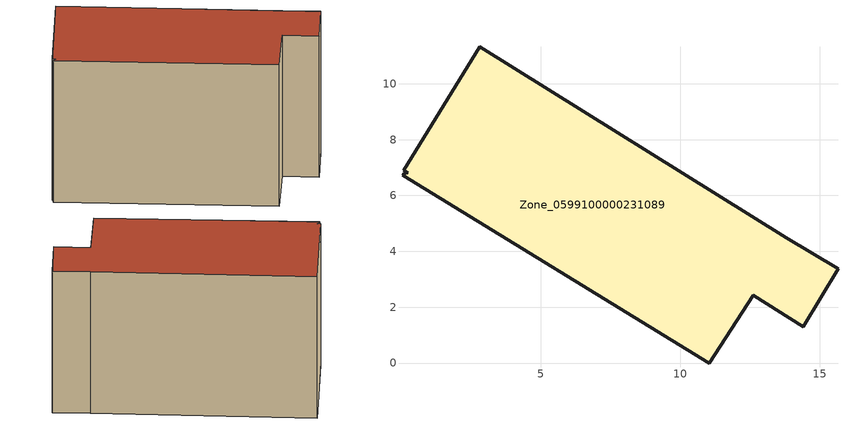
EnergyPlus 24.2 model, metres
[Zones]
Zone_0599100000231089
 floor ground (C_G): 14.4,1.3 12.61,2.43 11.03,0 0.05,6.72 0.1,6.78 0.24,6.81 0.1,6.9 2.82,11.32 13.8,4.49 15.65,3.38 z0
 wall outside (C_F): 0.1,6.9 0.24,6.81 0.1,6.78 0.05,6.72 11.03,0 12.61,2.43 14.4,1.3 15.65,3.38 13.8,4.49 2.82,11.32 0.1,6.9 z0:9.88
 roof outside (C_R): 0.1,6.78 0.05,6.72 11.03,0 12.61,2.43 14.4,1.3 15.65,3.38 13.8,4.49 2.82,11.32 0.1,6.9 0.24,6.81 z9.88
[BUILDING]
Pand.0599100000231089: North Axis=0; Terrain=City; Loads Convergence Tolerance Value=0.04; Temperature Convergence Tolerance Value=0.4; Solar Distribution=FullExterior; Maximum Number of Warmup Days=25; Minimum Number of Warmup Days=1
[Site:Location]
Rotterdam.The.Hague.AP_ZH_NLD Design_Conditions: Latitude=51.96; Longitude=4.45; Time Zone=1; Elevation=-4.5
[SITE:GROUNDTEMPERATURE:BUILDINGSURFACE]
18, 18, 18, 18, 18, 18, 18, 18, 18, 18, 18, 18
[MATERIAL] Thermal Absorptance=0.9; Solar Absorptance=0.7; Visible Absorptance=0.7
Name | Roughness | Thickness | Conductivity | Density | Specific Heat
G.TI.1946 | MediumSmooth | 0.15 | 1 | 540 | 1210
F.TI.1946 | Rough | 0.3 | 0.857143 | 1920 | 840
R.TI.1946 | MediumRough | 0.2 | 0.1 | 1500 | 1000
[CONSTRUCTION]
C_G: G.TI.1946
C_F: F.TI.1946
C_R: R.TI.1946
[ZONE]
Zone_0599100000231089: Type=1; Multiplier=1; Ceiling Height=Autocalculate; Volume=Autocalculate; Floor Area=autocalculate; Part of Total Floor Area=Yes
[ZONEINFILTRATION:DESIGNFLOWRATE]
Infil_Zone_0599100000231089: Zone or ZoneList or Space or SpaceList=Zone_0599100000231089; Schedule=AlwaysOn; Design Flow Rate Calculation Method=Flow/Area; Flow Rate per Floor Area=0.003; Constant Term Coefficient=1; Temperature Term Coefficient=0; Velocity Term Coefficient=0; Velocity Squared Term Coefficient=0
[HVACTEMPLATE:ZONE:IDEALLOADSAIRSYSTEM]
Zone_0599100000231089: Maximum Heating Supply Air Temperature=50; Minimum Cooling Supply Air Temperature=13; Maximum Heating Supply Air Humidity Ratio=0.0156; Minimum Cooling Supply Air Humidity Ratio=0.0077; Heating Limit=NoLimit; Cooling Limit=NoLimit; Dehumidification Control Type=ConstantSensibleHeatRatio; Cooling Sensible Heat Ratio=0.7; Dehumidification Setpoint=60; Humidification Control Type=None; Humidification Setpoint=30; Outdoor Air Method=None; Outdoor Air Flow Rate per Person=0.00944; Outdoor Air Flow Rate per Zone Floor Area=0; Outdoor Air Flow Rate per Zone=0; Demand Controlled Ventilation Type=None; Outdoor Air Economizer Type=NoEconomizer; Heat Recovery Type=None; Sensible Heat Recovery Effectiveness=0.7; Latent Heat Recovery Effectiveness=0.65
[ZONECONTROL:THERMOSTAT]
ThermostatControl_Zone_0599100000231089: Zone or ZoneList=Zone_0599100000231089; Control Type Schedule=DualSetpointControlType; Control 1=Thermostat_Zone_0599100000231089; Temperature Difference Between Cutout And Setpoint=0
[THERMOSTATSETPOINT:DUALSETPOINT]
Thermostat_Zone_0599100000231089: Heating Setpoint Temperature Schedule=HeatingSetpoint_Zone_0599100000231089; Cooling Setpoint Temperature Schedule=CoolingSetpoint_Zone_0599100000231089
[SCHEDULE:COMPACT]
HeatingSetpoint_Zone_0599100000231089: Through: 12/31, For: AllDays, Until: 24:00, 21
CoolingSetpoint_Zone_0599100000231089: Through: 12/31, For: AllDays, Until: 24:00, 24
DualSetpointControlType: Through: 12/31, For: AllDays, Until: 24:00, 4
AlwaysOn: Through: 12/31, For: AllDays, Until: 24:00, 1
